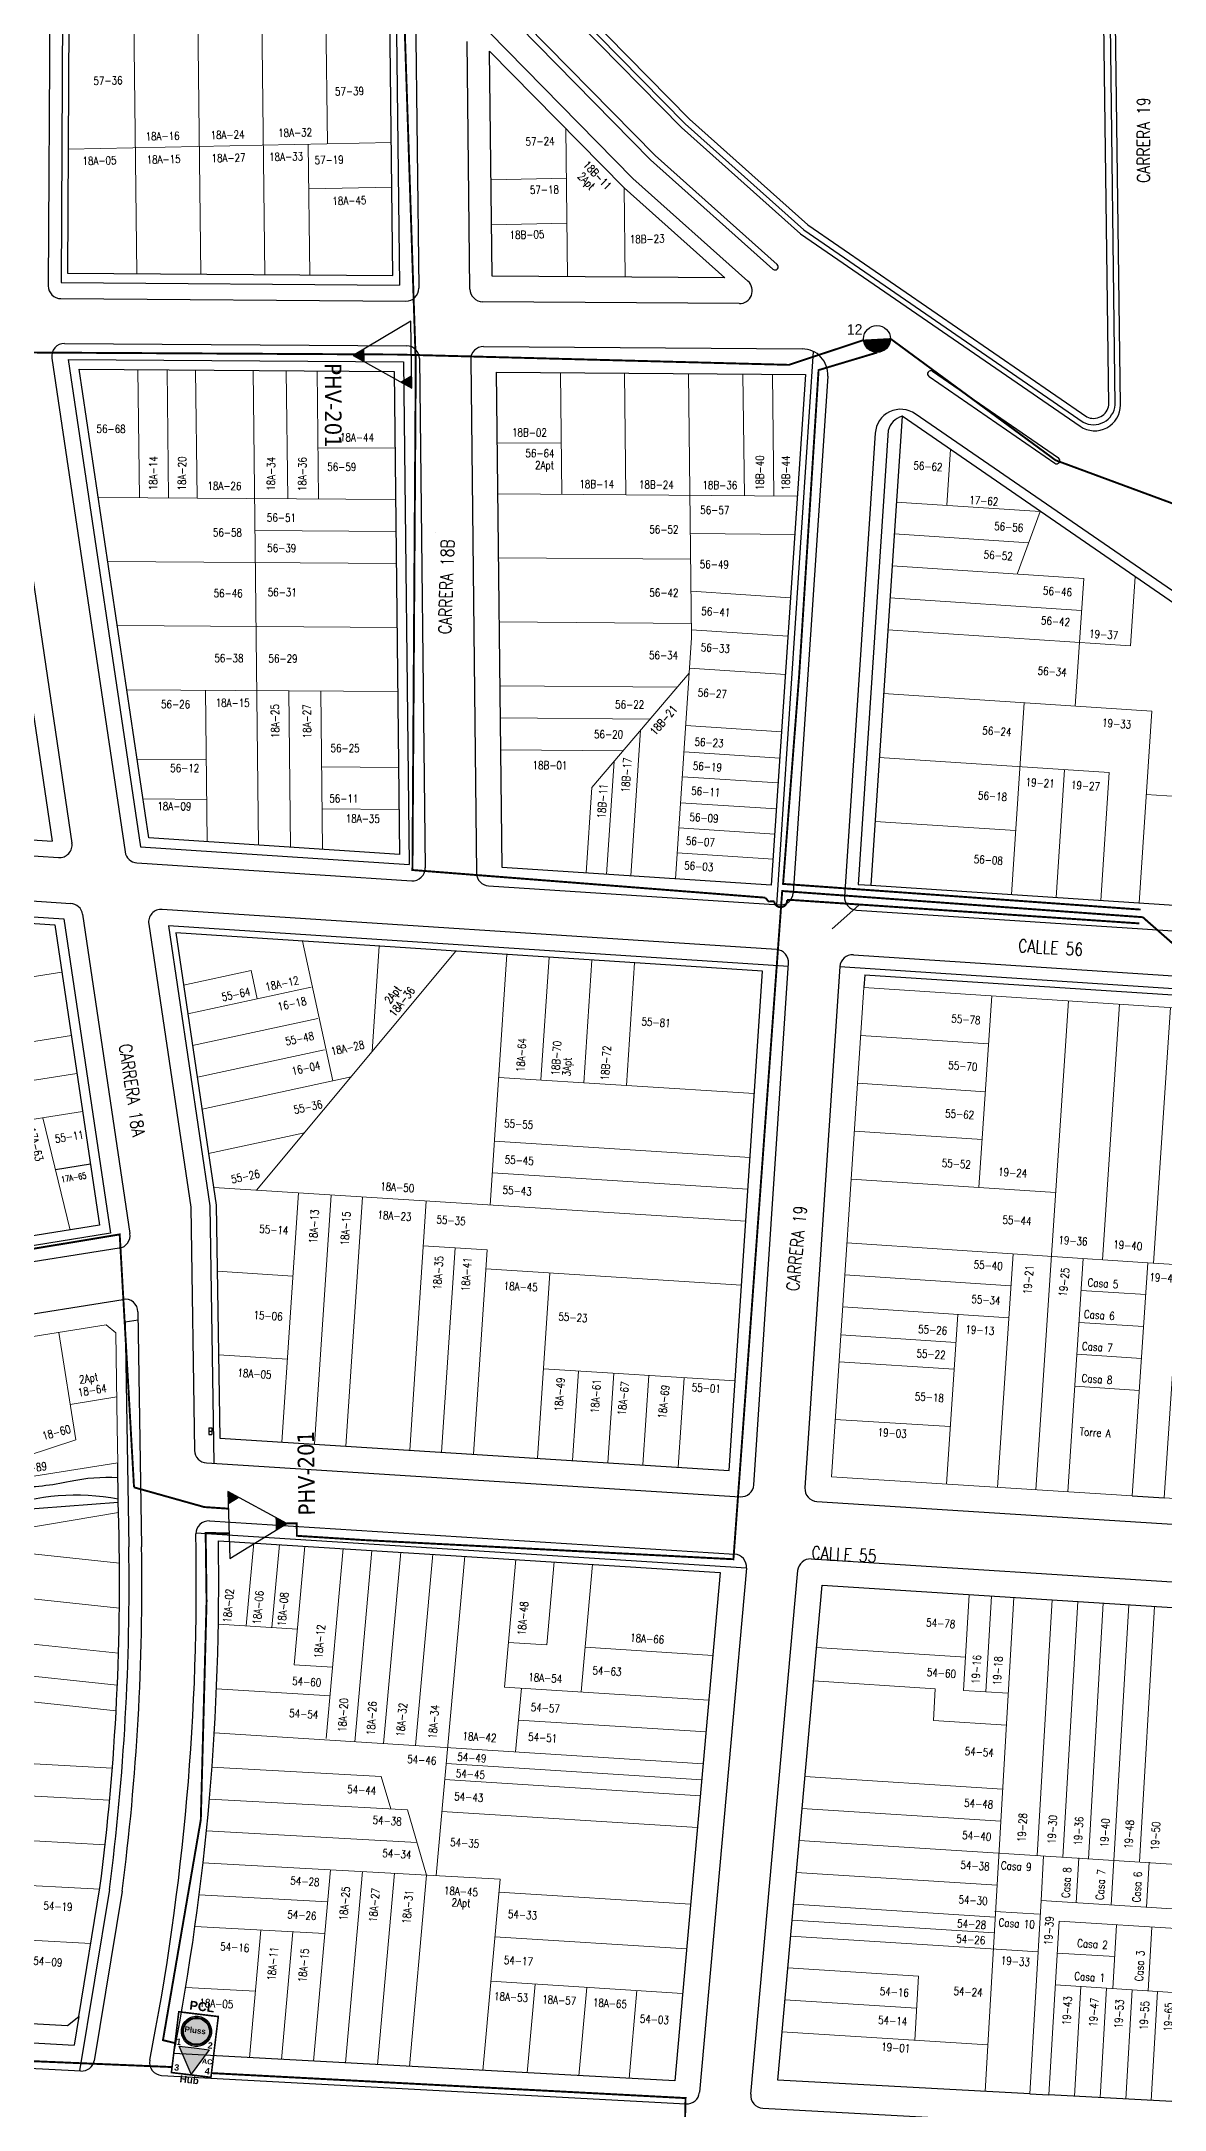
# Model space of a CAD drawing. Header units: millimetres. Extents: x 1022434 to 1024646, y 1272610 to 1274311.
# Drawn here: x 1023543.1 to 1023718.5, y 1273142.1 to 1273465.2 of the extents above; entities that cross this region are included whole.
import ezdxf
from ezdxf.enums import TextEntityAlignment as Align

# ---------------------------------------------------------------- set-up
doc = ezdxf.new("R2010")
doc.units = ezdxf.units.MM
doc.header["$MEASUREMENT"] = 0
doc.linetypes.add('ACAD_ISO12W100', pattern=[21, 12, -3, 0, -3, 0, -3])
for name, color, linetype, lineweight in [('CAB_AER_500', 3, 'Continuous', 25), ('CAB_RG11', 5, 'Continuous', 30), ('NOMENCLATURA', 23, 'Continuous', 0), ('Planimetria_Varios', 251, 'Continuous', 0), ('RO_CLARO', 2, 'Continuous', 25)]:
    doc.layers.add(name, color=color, linetype=linetype, lineweight=lineweight)
for name, color, linetype in [('DISP_ACOP', 7, 'Continuous'), ('DISP_AMP_SA', 7, 'Continuous'), ('NOMEN', 251, 'Continuous'), ('PLANIMETRIA', 8, 'Continuous'), ('TEXT_AMP', 5, 'Continuous')]:
    doc.layers.add(name, color=color, linetype=linetype)
doc.layers.add('LOGO_CLARO', color=7, linetype='Continuous', true_color=0xe00000)
doc.styles.add('ARIAL', font='')
doc.styles.add('CALLE', font='simplex.shx', dxfattribs={"width": 0.8, "height": 2})
doc.styles.add('NOMEN', font='simplex.shx', dxfattribs={"width": 0.8, "height": 1.25})
doc.styles.add('style1', font='')
doc.styles.add('TAHOMA', font='tahoma.ttf')
doc.styles.get('ARIAL').set_extended_font_data('Arial', bold=True)
doc.styles.get('style1').set_extended_font_data('Arial Rounded MT Bold')

# ---------------------------------------------------------------- blocks, each defined once
blk = doc.blocks.new('CAJA')
for p, q in [((-0.24, 0.25), (-0.24, -0.25)), ((-0.24, 0.25), (0.26, 0.25)), ((0.26, 0.25), (0.26, -0.25)), ((-0.24, -0.25), (0.26, -0.25))]:
    blk.add_line(p, q)
blk = doc.blocks.new('RO_CLARO')
at = {"layer": 'LOGO_CLARO'}
h = blk.add_hatch(color=5, dxfattribs=at)
edge = h.paths.add_edge_path()
edge.add_arc((3.11, 6.86), 2.04, 0, 360)
at = {"layer": 'RO_CLARO'}
h = blk.add_hatch(color=2, dxfattribs=at)
edge = h.paths.add_edge_path()
edge.add_ellipse((3.11, 6.86), major_axis=(-1.67, 1.67), ratio=1, start_angle=0, end_angle=360)
edge = h.paths.add_edge_path(flags=16)
edge.add_ellipse((3.11, 6.86), major_axis=(-1.52, 1.52), ratio=1, start_angle=0, end_angle=360)
blk.add_hatch(color=253, dxfattribs=at).paths.add_polyline_path([(3.08, 4.24), (0.73, 4.24), (3.11, 0.12), (5.43, 4.24)])
at = {"layer": 'LOGO_CLARO', "color": 5}
for major_axis in [(-1.52, 1.52), (-1.44, 1.44)]:
    blk.add_ellipse((3.11, 6.86), major_axis=major_axis, ratio=1, start_param=-0.783211, end_param=5.499974, dxfattribs=at)
at = {"layer": 'RO_CLARO', "color": 12, "true_color": 0xe00000}
for p, q in [((3.11, 0.12), (0.73, 4.24)), ((0.73, 4.24), (3.08, 4.24)), ((3.08, 4.24), (5.43, 4.24)), ((5.43, 4.24), (3.11, 0.12))]:
    blk.add_line(p, q, dxfattribs=at)
at = {"layer": 'RO_CLARO', "color": 2, "const_width": 0.25}
blk.add_lwpolyline([(6.22, 0), (6.22, 9.56), (0, 9.56), (0, 0)], close=True, dxfattribs=at)
at = {"layer": 'RO_CLARO', "color": 2, "const_width": 0.05}
blk.add_lwpolyline([(5.43, 4.24), (0.73, 4.24), (3.11, 0.12), (5.43, 4.24)], dxfattribs=at)
at = {"layer": 'RO_CLARO', "color": 5}
blk.add_circle((3.11, 6.86), 2.15, dxfattribs=at)
blk.add_ellipse((3.11, 6.86), major_axis=(-1.67, 1.67), ratio=1, start_param=-0.783211, end_param=5.499974, dxfattribs=at)
at = {"char_height": 1, "width": 0.8851, "attachment_point": 2, "style": 'style1'}
for s, insert in [('1', (0.56, 5.41)), ('2', (5.5, 5.43)), ('3', (0.73, 1.39)), ('4', (5.54, 1.39))]:
    blk.add_mtext(s, dxfattribs=dict(at, insert=insert))
at = {"layer": 'LOGO_CLARO', "color": 2, "linetype": 'ACAD_ISO12W100', "style": 'ARIAL'}
blk.add_text('Pluss', height=0.899, rotation=0.1661, dxfattribs=at).set_placement((1.22, 6.54))
at = {"layer": 'RO_CLARO', "color": 2, "style": 'ARIAL'}
blk.add_attdef('NODO', (0.46, 10.11), '', height=1.4, dxfattribs=at)
at = {"layer": 'RO_CLARO', "color": 12, "style": 'style1'}
for p in [(0.88, 1.98), (5.34, 1.98)]:
    blk.add_attdef('AC', text='', height=0.8, dxfattribs=at).set_placement(p, align=Align.CENTER)
at = {"layer": 'RO_CLARO', "color": 12, "style": 'ARIAL'}
blk.add_attdef('HUB', text='', height=1.1, rotation=0.1253, dxfattribs=at).set_placement((3.12, -1.33), align=Align.CENTER)
blk = doc.blocks.new('acoplador')
at = {"color": 0, "const_width": 2.1}
blk.add_lwpolyline([(0, -1.05, 1), (0, 1.05, 1)], format="xyb", dxfattribs=at)
at = {"color": 0}
blk.add_circle((0, 0), 2.1, dxfattribs=at)
blk.add_attdef('DC-VAL', (2.69, 0.46), '', height=1.64, dxfattribs=at)
blk = doc.blocks.new('Amp_MB')
at = {"color": 0}
blk.add_lwpolyline([(-0.01, 5.25), (-0.01, -5.25), (9.08, 0)], close=True, dxfattribs=at)
for points in [[(-0.01, 5.25), (-0.01, 3.2), (1.77, 4.22)], [(7.31, 1.03), (7.31, -1.03), (9.08, 0)]]:
    blk.add_solid(points, dxfattribs=at)
for tag, p in [('DISP_INT', (2.63, 6.91)), ('MODULO', (2.63, 5.5)), ('CONTROL', (2.61, 4.18))]:
    blk.add_attdef(tag, p, '', height=1, dxfattribs=at)

msp = doc.modelspace()

# ---------------------------------------------------------------- linework, layer by layer
at = {"layer": 'CAB_AER_500', "const_width": 0.3}
for points in [[(1023656.17, 1273331.41), (1023601.05, 1273335.73), (1023601.57, 1273414.9), (1023599.7, 1273471.43), (1023588.61, 1273498.05), (1023561.86, 1273521.85), (1023547.64, 1273558.44), (1023547.58, 1273680.73), (1023809.52, 1273680.59)], [(1023659.85, 1273414.64), (1023598.78, 1273416.25), (1023546.42, 1273416.54), (1023492.54, 1273416.85)], [(1023659.85, 1273414.64), (1023671.62, 1273418.54)], [(1023673.63, 1273416.56), (1023664.49, 1273413.82), (1023661.45, 1273366.05)], [(1023763.83, 1273387.59), (1023734.99, 1273387.37), (1023701.51, 1273399.74), (1023675.63, 1273418.79)], [(1023661.45, 1273366.05), (1023658.94, 1273333.56), (1023714.78, 1273329.55)], [(1023593.72, 1273231.05), (1023651.19, 1273228.07), (1023658.81, 1273332.45), (1023715.13, 1273328.36), (1023727.38, 1273317.6), (1023741.12, 1273326.32), (1023773.98, 1273323.91)], [(1023660.64, 1273331.03), (1023714.59, 1273327.39)], [(1023557.56, 1273239.3), (1023555.32, 1273278.81), (1023483.57, 1273266.88), (1023469.12, 1273265.16)], [(1023557.56, 1273239.3), (1023568.53, 1273236.22), (1023572.41, 1273235.96)], [(1023568.89, 1273221.51), (1023568.75, 1273232.17), (1023572.46, 1273232.12)], [(1023593.72, 1273231.05), (1023582.99, 1273231.73), (1023582.98, 1273233.69), (1023581.42, 1273233.66)], [(1023563.9, 1273152.5), (1023562.08, 1273152.95), (1023567.99, 1273187.37), (1023568.89, 1273221.51)], [(1023519.08, 1273150.62), (1023563.41, 1273148.75)], [(1023569.61, 1273147.8), (1023643.71, 1273143.9), (1023643.39, 1273129.69), (1023637.51, 1273018.51), (1023650.02, 1273019.04), (1023756.63, 1273024.13), (1023779.18, 1273014.17), (1023834.59, 1273016.74)]]:
    msp.add_lwpolyline(points, dxfattribs=at)
msp.add_lwpolyline([(1023656.17, 1273331.41), (1023656.68, 1273330.81), (1023657.56, 1273330.84, 1.011452), (1023659.56, 1273331.03), (1023660.64, 1273331.03)], format="xyb", dxfattribs=at)
at = {"layer": 'CAB_RG11'}
for points in [[(1023604.72, 1273388.43), (1023604.72, 1273388.43)], [(1023666.59, 1273326.55), (1023670.8, 1273330.24)]]:
    msp.add_lwpolyline(points, dxfattribs=at)
at = {"layer": 'PLANIMETRIA', "linetype": 'Continuous'}
for p, q in [((1023710.83, 1273408.38), (1023708.91, 1273558.54)), ((1023711.63, 1273408.39), (1023709.71, 1273559.17)), ((1023709.83, 1273408.37), (1023707.92, 1273558.12)), ((1023615.39, 1273471.31), (1023638.94, 1273447.36)), ((1023544.4, 1273470.81), (1023544.16, 1273426.99)), ((1023546.39, 1273469.8), (1023546.17, 1273427.48)), ((1023598.52, 1273470.9), (1023599.02, 1273427.1)), ((1023601.53, 1273469.93), (1023602.03, 1273426.61)), ((1023614.68, 1273470.61), (1023638.25, 1273446.64)), ((1023610.03, 1273426.48), (1023609.59, 1273465.17)), ((1023613.01, 1273466.6), (1023635.49, 1273443.74)), ((1023613.51, 1273428.49), (1023613.11, 1273463.65)), ((1023638.25, 1273446.64), (1023657.35, 1273429.59)), ((1023638.94, 1273447.36), (1023658.02, 1273430.33)), ((1023635.49, 1273443.74), (1023653.46, 1273427.7)), ((1023546.17, 1273427.48), (1023599.02, 1273427.1)), ((1023649.87, 1273428.23), (1023613.51, 1273428.49)), ((1023546.15, 1273424.98), (1023600.01, 1273424.59)), ((1023652.11, 1273424.21), (1023612.01, 1273424.5)), ((1023546.71, 1273417.98), (1023600.17, 1273417.59)), ((1023612.17, 1273417.5), (1023661.95, 1273417.14)), ((1023663.67, 1273416.74), (1023657.91, 1273330.3)), ((1023533.54, 1273416.07), (1023544.79, 1273340.23)), ((1023536.53, 1273416.36), (1023547.86, 1273339.95)), ((1023544.71, 1273415.68), (1023556.16, 1273338.56)), ((1023547.27, 1273415.47), (1023599.66, 1273415.09)), ((1023547.27, 1273415.47), (1023558.57, 1273339.33)), ((1023599.66, 1273415.09), (1023600.55, 1273336.57)), ((1023602.15, 1273415.61), (1023603.06, 1273336.06)), ((1023610.15, 1273415.48), (1023611.07, 1273335.23)), ((1023682.3, 1273413.63), (1023701.96, 1273400.1)), ((1023665.92, 1273412.87), (1023660.54, 1273332.13)), ((1023681.74, 1273412.8), (1023701.39, 1273399.28)), ((1023762.91, 1273349.65), (1023679.6, 1273406.99)), ((1023673.34, 1273403.96), (1023668.52, 1273331.61)), ((1023675.38, 1273404.41), (1023670.65, 1273333.48)), ((1023464.74, 1273345.48), (1023544.79, 1273340.23)), ((1023464.73, 1273342.98), (1023545.75, 1273337.66)), ((1023558.57, 1273339.33), (1023600.55, 1273336.57)), ((1023467.74, 1273335.77), (1023547.67, 1273330.52)), ((1023558, 1273336.86), (1023600.93, 1273334.04)), ((1023468.26, 1273333.23), (1023546.59, 1273328.09)), ((1023612.94, 1273333.25), (1023658.41, 1273330.27)), ((1023670.65, 1273333.48), (1023672.65, 1273333.34)), ((1023657.94, 1273323.29), (1023561.96, 1273329.58)), ((1023670.39, 1273329.48), (1023762.05, 1273323.47)), ((1023546.59, 1273328.09), (1023553.88, 1273278.98)), ((1023549.51, 1273328.82), (1023556.92, 1273278.93)), ((1023559.85, 1273327.29), (1023566.42, 1273283.04)), ((1023659.77, 1273320.66), (1023562.92, 1273327.02)), ((1023562.92, 1273327.02), (1023569.41, 1273283.29)), ((1023654.38, 1273239.69), (1023659.81, 1273321.16)), ((1023667.79, 1273320.64), (1023662.36, 1273239.2)), ((1023667.79, 1273320.64), (1023762.41, 1273314.43)), ((1023669.92, 1273322.5), (1023760.54, 1273316.55)), ((1023671.71, 1273319.38), (1023671.58, 1273317.38)), ((1023671.71, 1273319.38), (1023758.35, 1273313.69)), ((1023550.76, 1273289.79), (1023545.28, 1273288.92)), ((1023566.42, 1273283.04), (1023567.01, 1273245.07)), ((1023569.41, 1273283.29), (1023570.04, 1273243.03)), ((1023553.88, 1273278.98), (1023484.31, 1273267.88)), ((1023555.25, 1273276.67), (1023484.24, 1273265.34)), ((1023484.51, 1273257.28), (1023555.85, 1273268.66)), ((1023556.19, 1273265.17), (1023558.19, 1273265.49)), ((1023556.19, 1273265.17), (1023556.74, 1273229.99)), ((1023558.17, 1273266.72), (1023558.74, 1273230.02)), ((1023555.1, 1273236.95), (1023555.02, 1273243.15)), ((1023568.88, 1273243.11), (1023652.26, 1273237.83)), ((1023664.23, 1273237.07), (1023754.58, 1273231.36)), ((1023713.49, 1273237.96), (1023718.48, 1273237.65)), ((1023569.33, 1273234.06), (1023651.36, 1273228.87)), ((1023567.21, 1273232.19), (1023653.23, 1273226.75)), ((1023653.22, 1273226.7), (1023645.88, 1273144.8)), ((1023661.22, 1273226.29), (1023653.88, 1273144.5)), ((1023663.34, 1273228.11), (1023754.56, 1273222.34)), ((1023658.1, 1273146.71), (1023665.03, 1273224)), ((1023665.03, 1273224), (1023752.38, 1273218.47)), ((1023553.73, 1273176.5), (1023549.04, 1273148.14)), ((1023555.71, 1273176.21), (1023551.33, 1273149.73)), ((1023548.92, 1273156.65), (1023548.19, 1273152.19)), ((1023521.11, 1273153.67), (1023548.19, 1273152.19)), ((1023520.89, 1273149.67), (1023549.26, 1273148.13)), ((1023561.87, 1273147.44), (1023643.78, 1273142.98)), ((1023697.48, 1273144.56), (1023658.1, 1273146.71)), ((1023655.77, 1273142.33), (1023752.24, 1273137.08)), ((1023697.48, 1273144.56), (1023700.48, 1273144.4)), ((1023750.41, 1273141.68), (1023700.48, 1273144.4))]:
    msp.add_line(p, q, dxfattribs=at)
for points in [[(1023578.72, 1273517.15), (1023643.09, 1273451.71), (1023661.69, 1273435.1), (1023705.36, 1273405.04)], [(1023579.29, 1273517.71), (1023643.64, 1273452.29), (1023662.18, 1273435.73), (1023705.81, 1273405.7)], [(1023580, 1273518.41), (1023644.33, 1273453.01), (1023662.8, 1273436.52), (1023706.38, 1273406.53)], [(1023613.11, 1273463.65), (1023634.11, 1273442.29), (1023649.87, 1273428.23)]]:
    msp.add_lwpolyline(points, dxfattribs=at)
for points in [[(1023598, 1273428.6), (1023597.54, 1273469.38), (1023547.38, 1273468.32), (1023547.17, 1273428.97)], [(1023559.88, 1273340.74), (1023549.01, 1273413.96), (1023598.18, 1273413.6), (1023599.03, 1273338.17)], [(1023615.06, 1273336.12), (1023614.18, 1273413.49), (1023662.43, 1273413.14), (1023657.11, 1273333.36)], [(1023672.65, 1273333.34), (1023760.33, 1273327.59), (1023761.8, 1273348.59), (1023677.53, 1273406.6)], [(1023484.94, 1273269.5), (1023469.56, 1273332.14), (1023545.21, 1273327.18), (1023552.18, 1273280.23)], [(1023570.98, 1273246.98), (1023650.52, 1273241.95), (1023655.72, 1273319.92), (1023564.1, 1273325.94), (1023570.41, 1273283.37)]]:
    msp.add_lwpolyline(points, close=True, dxfattribs=at)
for points in [[(1023420.19, 1273173.79, -0.003888), (1023443.97, 1273179.82, 0.096912), (1023467.54, 1273188.81, -0.068101), (1023491.74, 1273199.66, 0.227254), (1023507.25, 1273213.6, -0.15654), (1023525.86, 1273235.61, -0.140985), (1023538.88, 1273239.33, 0.054399), (1023547.57, 1273240.26, -0.068465), (1023555.05, 1273240.84, -2.750934)], [(1023555.09, 1273237.47, 0.263362), (1023521.38, 1273225.79, 0.119371), (1023509.86, 1273207.47, -0.280518), (1023492.05, 1273192.53, 0.077251), (1023470.34, 1273184.78, -0.058435), (1023454.83, 1273178.58, 0.046723), (1023434.05, 1273170.83, -0.173523), (1023421.1, 1273168)]]:
    msp.add_lwpolyline(points, format="xyb", dxfattribs=at)
for points in [[(1023555.1, 1273236.95), (1023538.64, 1273235.69), (1023520.27, 1273221.07), (1023511.43, 1273208.34), (1023516.36, 1273204.92), (1023519.74, 1273197.64), (1023504.59, 1273191.8), (1023497.92, 1273190.03), (1023498.23, 1273189.35), (1023490.75, 1273186.47), (1023490.32, 1273187.39), (1023480.5, 1273183.6), (1023480.93, 1273182.69), (1023445.86, 1273169.17), (1023444.8, 1273171.45), (1023426.72, 1273164.49), (1023433.76, 1273119.72), (1023435.35, 1273118.87), (1023517.02, 1273156.89), (1023547.18, 1273155.25), (1023548.92, 1273156.65), (1023552.24, 1273176.72, 0.039595), (1023555.12, 1273235.44)], [(1023570.73, 1273230.97), (1023649.14, 1273226), (1023642.02, 1273146.58), (1023563.78, 1273150.84, 0.052058), (1023570.73, 1273230.97)]]:
    msp.add_lwpolyline(points, format="xyb", close=True, dxfattribs=at)
for centre, radius, start, end in [((1023657.69, 1273429.96), 0.5, 228.2404, 48.2404), ((1023546.16, 1273426.98), 2, 179.6958, 269.5846), ((1023600.03, 1273426.59), 2, 269.5846, 0.6522), ((1023612.03, 1273426.5), 2, 180.6522, 269.5846), ((1023652.13, 1273426.21), 2, 269.5846, 48.2404), ((1023546.69, 1273415.98), 2, 89.5846, 188.4394), ((1023600.15, 1273415.59), 2, 0.6522, 89.5846), ((1023612.15, 1273415.5), 2, 89.5846, 180.6522), ((1023661.93, 1273413.14), 4, 356.1886, 89.5846), ((1023682.02, 1273413.22), 0.5, 55.4591, 235.4591), ((1023677.33, 1273403.7), 4, 55.4591, 176.1886), ((1023707.63, 1273408.34), 4, 235.4591, 0.7297), ((1023707.44, 1273408.69), 3.4, 241.46, 354.729), ((1023707.43, 1273408.7), 2.42, 244.2558, 351.9332), ((1023678.42, 1273403.57), 3.16, 106.4355, 164.5779), ((1023701.67, 1273399.69), 0.5, 235.4591, 55.4591), ((1023545.88, 1273339.66), 2, 266.2459, 8.4394), ((1023558.14, 1273338.85), 2, 188.4394, 266.2459), ((1023601.06, 1273336.04), 2, 266.2459, 0.6522), ((1023613.07, 1273335.25), 2, 180.6522, 266.2459), ((1023547.54, 1273328.53), 2, 8.4394, 86.2459), ((1023561.83, 1273327.59), 2, 86.2459, 188.4394), ((1023658.54, 1273332.27), 2, 266.2459, 356.1886), ((1023670.52, 1273331.48), 2, 176.1886, 266.2459), ((1023657.81, 1273321.29), 2, 356.1886, 86.2459), ((1023669.79, 1273320.5), 2, 86.2459, 176.1886), ((1023554.94, 1273278.64), 2, 279.0623, 8.4394), ((1023556.17, 1273266.69), 2, 0.8915, 99.0623), ((1023569.01, 1273245.1), 2, 180.8915, 266.3792), ((1023652.38, 1273239.83), 2, 266.3792, 356.1886), ((1023664.36, 1273239.07), 2, 176.1886, 266.3792), ((1023569.21, 1273232.06), 2, 86.3792, 181.1709), ((1023183.51, 1273224.18), 373.28, 352.6616, 0.8915), ((1023183.51, 1273224.18), 375.28, 352.6562, 0.8915), ((1023183.51, 1273224.18), 383.78, 348.8285, 1.1709), ((1023651.23, 1273226.87), 2, 354.8764, 86.3792), ((1023663.21, 1273226.12), 2, 86.3792, 174.8764), ((1023549.37, 1273150.12), 2, 266.8839, 348.5568), ((1023561.98, 1273149.44), 2, 168.8285, 266.8839), ((1023643.89, 1273144.98), 2, 266.8839, 354.8764), ((1023655.88, 1273144.33), 2, 174.8764, 266.8839)]:
    msp.add_arc(centre, radius, start, end, dxfattribs=at)
at = {"layer": 'Planimetria_Varios', "linetype": 'Continuous'}
for p, q in [((1023557.55, 1273468.54), (1023558, 1273428.89)), ((1023567.55, 1273468.75), (1023568, 1273428.82)), ((1023577.54, 1273468.96), (1023578, 1273428.75)), ((1023587.54, 1273469.17), (1023587.77, 1273449.17)), ((1023597.77, 1273449.38), (1023547.28, 1273448.32)), ((1023584.77, 1273449.11), (1023585, 1273428.7)), ((1023625.27, 1273428.41), (1023625, 1273451.55)), ((1023597.85, 1273442.38), (1023584.85, 1273442.11)), ((1023625.09, 1273443.81), (1023613.34, 1273443.56)), ((1023634.27, 1273428.34), (1023634.11, 1273442.29)), ((1023625.17, 1273436.78), (1023613.42, 1273436.53)), ((1023558.17, 1273413.89), (1023558.4, 1273393.89)), ((1023562.75, 1273413.86), (1023562.97, 1273393.86)), ((1023567.17, 1273413.83), (1023567.4, 1273393.82)), ((1023576.17, 1273413.76), (1023577.02, 1273339.62)), ((1023581.35, 1273413.72), (1023581.58, 1273393.72)), ((1023586.17, 1273413.69), (1023586.4, 1273393.69)), ((1023624.18, 1273413.41), (1023624.4, 1273394.41)), ((1023634.18, 1273413.34), (1023634.4, 1273394.34)), ((1023644.18, 1273413.27), (1023644.65, 1273371.98)), ((1023652.68, 1273413.21), (1023652.9, 1273394.2)), ((1023657.3, 1273413.17), (1023657.51, 1273394.17)), ((1023586.31, 1273401.69), (1023598.31, 1273401.6)), ((1023614.3, 1273402.48), (1023624.3, 1273402.41)), ((1023685.08, 1273401.4), (1023684.5, 1273392.7)), ((1023551.98, 1273393.94), (1023598.4, 1273393.6)), ((1023614.39, 1273394.48), (1023661.16, 1273394.14)), ((1023676.63, 1273393.21), (1023699.11, 1273391.74)), ((1023699.11, 1273391.74), (1023695.5, 1273381.95)), ((1023576.46, 1273388.76), (1023598.46, 1273388.6)), ((1023644.47, 1273388.27), (1023660.76, 1273388.15)), ((1023676.3, 1273388.22), (1023697.31, 1273386.84)), ((1023614.51, 1273384.48), (1023644.51, 1273384.27)), ((1023553.47, 1273383.93), (1023598.52, 1273383.6)), ((1023675.97, 1273383.23), (1023705.9, 1273381.27)), ((1023705.9, 1273381.27), (1023704.58, 1273361.31)), ((1023713.92, 1273381.54), (1023713.21, 1273370.77)), ((1023644.57, 1273379.28), (1023660.1, 1273378.26)), ((1023675.64, 1273378.25), (1023705.57, 1273376.28)), ((1023614.62, 1273374.48), (1023644.63, 1273374.26)), ((1023554.96, 1273373.91), (1023598.63, 1273373.6)), ((1023644.65, 1273371.98), (1023642.15, 1273334.36)), ((1023644.64, 1273373.26), (1023659.7, 1273372.28)), ((1023675.3, 1273373.26), (1023713.21, 1273370.77)), ((1023644.28, 1273366.47), (1023629.07, 1273348.63)), ((1023644.34, 1273367.27), (1023659.31, 1273366.29)), ((1023556.44, 1273363.9), (1023598.74, 1273363.6)), ((1023568.74, 1273363.81), (1023569.01, 1273340.14)), ((1023581.74, 1273363.72), (1023582.02, 1273339.29)), ((1023586.74, 1273363.68), (1023587.02, 1273338.96)), ((1023614.74, 1273364.48), (1023642.41, 1273364.28)), ((1023674.64, 1273363.28), (1023716.55, 1273360.53)), ((1023696.59, 1273361.84), (1023694.6, 1273331.9)), ((1023614.7, 1273359.48), (1023638.18, 1273359.31)), ((1023643.74, 1273358.29), (1023658.71, 1273357.31)), ((1023716.55, 1273360.53), (1023714.56, 1273330.59)), ((1023636.67, 1273357.55), (1023635.16, 1273334.82)), ((1023558.05, 1273353.06), (1023568.88, 1273352.98)), ((1023586.88, 1273351.85), (1023598.88, 1273351.76)), ((1023614.85, 1273354.48), (1023633.94, 1273354.34)), ((1023632.55, 1273352.71), (1023631.37, 1273335.05)), ((1023643.47, 1273354.18), (1023658.43, 1273353.2)), ((1023673.97, 1273353.3), (1023709.9, 1273350.94)), ((1023629.07, 1273348.63), (1023628.18, 1273335.29)), ((1023643.21, 1273350.31), (1023658.18, 1273349.33)), ((1023702.91, 1273351.4), (1023701.58, 1273331.45)), ((1023709.9, 1273350.94), (1023708.57, 1273330.99)), ((1023558.97, 1273346.84), (1023568.93, 1273346.77)), ((1023642.94, 1273346.25), (1023657.91, 1273345.27)), ((1023715.68, 1273347.54), (1023749.02, 1273345.35)), ((1023586.95, 1273345.29), (1023598.95, 1273345.2)), ((1023642.68, 1273342.33), (1023657.64, 1273341.34)), ((1023673.31, 1273343.32), (1023695.26, 1273341.88)), ((1023642.42, 1273338.41), (1023657.38, 1273337.43)), ((1023576.7, 1273285.7), (1023607.82, 1273323.07)), ((1023583.87, 1273324.64), (1023588.6, 1273302.81)), ((1023594.75, 1273307.37), (1023595.84, 1273323.85)), ((1023546.3, 1273319.79), (1023526.89, 1273316.7)), ((1023565.31, 1273317.73), (1023575.86, 1273320.01)), ((1023575.86, 1273320.01), (1023576.81, 1273315.61)), ((1023613.19, 1273283.39), (1023615.8, 1273322.54)), ((1023621.11, 1273302.93), (1023622.39, 1273322.11)), ((1023627.8, 1273302.5), (1023629.07, 1273321.67)), ((1023634.48, 1273302.08), (1023635.76, 1273321.23)), ((1023565.98, 1273313.26), (1023585.21, 1273317.42)), ((1023691.54, 1273316.07), (1023689.54, 1273286.14)), ((1023703.51, 1273315.28), (1023698.43, 1273238.91)), ((1023711.5, 1273314.76), (1023708.84, 1273274.85)), ((1023719.48, 1273314.24), (1023716.82, 1273274.33)), ((1023547.77, 1273309.9), (1023499.56, 1273302.21)), ((1023566.71, 1273308.3), (1023586.26, 1273312.54)), ((1023671.08, 1273309.9), (1023691.04, 1273308.59)), ((1023567.45, 1273303.35), (1023587.32, 1273307.65)), ((1023548.65, 1273303.97), (1023531.71, 1273301.26)), ((1023568.18, 1273298.39), (1023591.47, 1273303.43)), ((1023614.52, 1273303.34), (1023654.44, 1273300.82)), ((1023670.58, 1273302.41), (1023690.54, 1273301.1)), ((1023549.53, 1273298.03), (1023533.15, 1273295.42)), ((1023547.59, 1273279.49), (1023543.29, 1273297.04)), ((1023569.21, 1273291.45), (1023584.19, 1273294.7)), ((1023670.09, 1273294.93), (1023690.04, 1273293.62)), ((1023613.86, 1273293.37), (1023653.78, 1273290.84)), ((1023613.53, 1273288.42), (1023653.45, 1273285.9)), ((1023669.59, 1273287.45), (1023701.52, 1273285.35)), ((1023570, 1273286.12), (1023653.11, 1273280.86)), ((1023580.66, 1273246.37), (1023583.25, 1273285.28)), ((1023585.74, 1273246.05), (1023588.33, 1273284.96)), ((1023590.64, 1273245.74), (1023593.23, 1273284.65)), ((1023600.62, 1273245.11), (1023603.21, 1273284.02)), ((1023668.92, 1273277.47), (1023715.92, 1273274.38)), ((1023602.75, 1273277.04), (1023612.73, 1273276.4)), ((1023605.61, 1273244.79), (1023607.74, 1273276.72)), ((1023610.6, 1273244.47), (1023612.73, 1273276.4)), ((1023694.87, 1273275.77), (1023692.44, 1273239.28)), ((1023705.84, 1273275.05), (1023703.42, 1273238.6)), ((1023570.57, 1273273.06), (1023582.39, 1273272.31)), ((1023612.53, 1273273.41), (1023652.45, 1273270.88)), ((1023620.58, 1273243.84), (1023622.51, 1273272.78)), ((1023668.59, 1273272.48), (1023694.53, 1273270.78)), ((1023705.51, 1273270.06), (1023715.59, 1273269.4)), ((1023668.26, 1273267.49), (1023694.2, 1273265.79)), ((1023686.22, 1273266.31), (1023684.45, 1273239.81)), ((1023705.18, 1273265.07), (1023715.27, 1273264.41)), ((1023548.47, 1273246.72), (1023545.79, 1273263.51)), ((1023667.97, 1273263.13), (1023685.93, 1273261.95)), ((1023570.77, 1273260.02), (1023581.52, 1273259.34)), ((1023667.69, 1273258.9), (1023685.65, 1273257.76)), ((1023704.85, 1273260.08), (1023714.94, 1273259.42)), ((1023621.51, 1273257.81), (1023651.45, 1273255.92)), ((1023626.07, 1273243.5), (1023627, 1273257.47)), ((1023631.56, 1273243.11), (1023632.49, 1273257.12)), ((1023637.05, 1273242.8), (1023637.98, 1273256.77)), ((1023642.54, 1273242.45), (1023643.47, 1273256.42)), ((1023704.51, 1273255.09), (1023714.61, 1273254.43)), ((1023547.59, 1273252.25), (1023554.88, 1273253.42)), ((1023667.09, 1273249.92), (1023685.05, 1273248.78)), ((1023548.47, 1273246.72), (1023536.93, 1273242.91)), ((1023555.12, 1273235.35), (1023535.18, 1273232)), ((1023533.62, 1273229.76), (1023555.27, 1273227.48)), ((1023576.26, 1273230.62), (1023575.1, 1273217.66)), ((1023580.26, 1273230.36), (1023579.1, 1273217.41)), ((1023584.25, 1273230.11), (1023582.59, 1273211.57)), ((1023590.24, 1273229.73), (1023587.58, 1273200.08)), ((1023594.73, 1273229.45), (1023592.05, 1273199.56)), ((1023599.23, 1273229.16), (1023596.55, 1273199.27)), ((1023604.22, 1273228.85), (1023601.54, 1273198.96)), ((1023609.21, 1273228.53), (1023604.74, 1273178.66)), ((1023617.2, 1273228.03), (1023615.41, 1273208.1)), ((1023623.19, 1273227.65), (1023622.02, 1273214.69)), ((1023629.18, 1273227.27), (1023627.39, 1273207.34)), ((1023529.06, 1273223.2), (1023555.27, 1273220.45)), ((1023688, 1273222.51), (1023687.13, 1273207.57)), ((1023694.99, 1273222.1), (1023690.49, 1273144.95)), ((1023691.49, 1273222.32), (1023690.62, 1273207.35)), ((1023700.98, 1273221.72), (1023698.65, 1273181.79)), ((1023704.97, 1273221.47), (1023702.64, 1273181.54)), ((1023708.96, 1273221.22), (1023706.63, 1273181.28)), ((1023712.95, 1273220.96), (1023710.62, 1273181.03)), ((1023716.94, 1273220.71), (1023714.62, 1273180.78)), ((1023524.5, 1273216.64), (1023555.13, 1273213.42)), ((1023570.74, 1273217.94), (1023583.09, 1273217.16)), ((1023616.03, 1273215.07), (1023622.02, 1273214.69)), ((1023628.01, 1273214.31), (1023647.98, 1273213.05)), ((1023664.15, 1273214.26), (1023687.43, 1273212.79)), ((1023521.24, 1273211.95), (1023554.95, 1273208.41)), ((1023582.59, 1273211.57), (1023588.58, 1273211.2)), ((1023518.64, 1273208.2), (1023554.76, 1273204.41)), ((1023570.44, 1273207.84), (1023588.18, 1273206.72)), ((1023615.41, 1273208.1), (1023647.36, 1273206.08)), ((1023618.06, 1273207.93), (1023617.17, 1273197.97)), ((1023663.69, 1273209.05), (1023682.71, 1273207.85)), ((1023682.71, 1273207.85), (1023682.42, 1273202.86)), ((1023687.13, 1273207.57), (1023694.11, 1273207.13)), ((1023570.09, 1273200.95), (1023646.46, 1273196.11)), ((1023617.62, 1273202.95), (1023646.91, 1273201.1)), ((1023682.42, 1273202.86), (1023693.82, 1273202.13)), ((1023519.91, 1273197.3), (1023554.17, 1273195.43)), ((1023569.73, 1273195.58), (1023596.17, 1273194.15)), ((1023597.66, 1273189.06), (1023596.17, 1273194.15)), ((1023606.08, 1273193.66), (1023646.02, 1273191.13)), ((1023606.31, 1273196.15), (1023646.24, 1273193.62)), ((1023662.35, 1273194.11), (1023693.24, 1273192.15)), ((1023529.01, 1273191.79), (1023553.75, 1273190.45)), ((1023569.33, 1273190.6), (1023600.26, 1273188.92)), ((1023603.25, 1273178.74), (1023600.26, 1273188.92)), ((1023605.64, 1273188.68), (1023645.57, 1273186.15)), ((1023661.9, 1273189.12), (1023692.95, 1273187.16)), ((1023525.65, 1273184.96), (1023553.05, 1273183.47)), ((1023568.86, 1273185.62), (1023601.75, 1273183.83)), ((1023661.45, 1273184.14), (1023751.36, 1273178.45)), ((1023568.33, 1273180.64), (1023614.73, 1273178.11)), ((1023699.65, 1273181.73), (1023699.24, 1273174.74)), ((1023705.14, 1273181.41), (1023704.73, 1273174.39)), ((1023710.63, 1273181.09), (1023710.22, 1273174.04)), ((1023716.12, 1273180.77), (1023715.71, 1273173.7)), ((1023528.99, 1273177.77), (1023552.21, 1273176.51)), ((1023588.26, 1273179.55), (1023585.58, 1273149.65)), ((1023593.25, 1273179.28), (1023590.57, 1273149.38)), ((1023598.25, 1273179.01), (1023595.57, 1273149.11)), ((1023603.25, 1273178.74), (1023600.57, 1273148.84)), ((1023614.73, 1273178.11), (1023612.05, 1273148.21)), ((1023661.01, 1273179.16), (1023692.37, 1273177.18)), ((1023567.73, 1273175.66), (1023587.81, 1273174.57)), ((1023614.55, 1273176.09), (1023644.5, 1273174.19)), ((1023660.56, 1273174.18), (1023692.08, 1273172.18)), ((1023699.24, 1273174.74), (1023697.48, 1273144.56)), ((1023722.19, 1273173.29), (1023699.24, 1273174.74)), ((1023660.34, 1273171.69), (1023691.93, 1273169.69)), ((1023692.01, 1273173.07), (1023699, 1273172.63)), ((1023700.48, 1273144.4), (1023702.06, 1273171.55)), ((1023702.06, 1273171.55), (1023722.02, 1273170.29)), ((1023711.04, 1273170.93), (1023710.46, 1273161)), ((1023541.27, 1273168.59), (1023550.81, 1273168.07)), ((1023567.07, 1273170.69), (1023587.37, 1273169.59)), ((1023577.37, 1273170.13), (1023575.59, 1273150.2)), ((1023582.37, 1273169.86), (1023580.58, 1273149.93)), ((1023613.92, 1273169.11), (1023643.87, 1273167.22)), ((1023660.11, 1273169.2), (1023698.77, 1273166.75)), ((1023716.53, 1273170.61), (1023715.95, 1273160.65)), ((1023701.74, 1273166.56), (1023710.75, 1273165.99)), ((1023565.63, 1273161.18), (1023576.52, 1273160.59)), ((1023613.3, 1273162.14), (1023643.25, 1273160.24)), ((1023620.23, 1273161.7), (1023618.99, 1273147.82)), ((1023628.27, 1273161.19), (1023627.03, 1273147.4)), ((1023659.67, 1273164.22), (1023680.08, 1273162.92)), ((1023680.08, 1273162.92), (1023679.5, 1273152.94)), ((1023701.48, 1273161.57), (1023721.44, 1273160.31)), ((1023705.47, 1273161.32), (1023704.47, 1273144.18)), ((1023636.12, 1273160.7), (1023634.89, 1273146.97)), ((1023659.22, 1273159.23), (1023679.79, 1273157.93)), ((1023709.46, 1273161.07), (1023708.46, 1273143.97)), ((1023713.45, 1273160.81), (1023712.46, 1273143.75)), ((1023717.44, 1273160.56), (1023716.45, 1273143.53)), ((1023658.77, 1273154.25), (1023690.91, 1273152.22))]:
    msp.add_line(p, q, dxfattribs=at)
for points in [[(1023720.91, 1273274.06), (1023715.92, 1273274.38), (1023713.49, 1273237.96), (1023666.49, 1273240.94), (1023671.58, 1273317.38), (1023758.21, 1273311.7), (1023752.85, 1273235.47), (1023718.48, 1273237.65)], [(1023555.02, 1273243.15), (1023537.34, 1273240.33), (1023536.31, 1273246.81), (1023527.91, 1273245.47), (1023528.07, 1273244.48), (1023519.68, 1273243.14), (1023519.99, 1273241.17), (1023515.66, 1273236.44), (1023510.07, 1273233.51), (1023504.26, 1273225.5), (1023499.46, 1273220.68), (1023498.68, 1273225.62), (1023491.76, 1273224.51), (1023487.04, 1273254.14), (1023553.22, 1273264.7), (1023554.72, 1273263.43), (1023554.95, 1273248.69)]]:
    msp.add_lwpolyline(points, close=True, dxfattribs=at)

# ---------------------------------------------------------------- block references
at = {"layer": 'DISP_ACOP'}
ref = msp.add_blockref('acoplador', (1023673.61, 1273418.7), dxfattribs=dict(at, rotation=273.191140005459))
ref.add_attrib('DC-VAL', '12', (1023668.92, 1273419.33), dxfattribs={"layer": '0', "color": 0, "height": 1.639, "rotation": 0.6766})
at = {"layer": 'DISP_AMP_SA'}
ref = msp.add_blockref('Amp_MB', (1023600.87, 1273416.24), dxfattribs=dict(at, rotation=180.8225412746287))
ref.add_attrib('NOMBRE_AMP', 'PHV-201', dxfattribs={"layer": 'TEXT_AMP', "height": 2.6, "rotation": 270.0746, "style": 'TAHOMA'}).set_placement((1023588.67, 1273408.31), align=Align.MIDDLE_CENTER)
ref = msp.add_blockref('Amp_MB', (1023572.37, 1273233.41), dxfattribs=dict(at, rotation=1.597182068552037))
ref.add_attrib('NOMBRE_AMP', 'PHV-201', dxfattribs={"layer": 'TEXT_AMP', "height": 2.6, "rotation": 90.8492, "style": 'TAHOMA'}).set_placement((1023584.46, 1273241.51), align=Align.MIDDLE_CENTER)
at = {"layer": 'PLANIMETRIA', "linetype": 'Continuous'}
for p in [(1023569.46, 1273248.33), (1023569.46, 1273247.83)]:
    msp.add_blockref('CAJA', p, dxfattribs=at)
at = {"layer": 'RO_CLARO'}
ref = msp.add_blockref('RO_CLARO', (1023563.4, 1273147.89), dxfattribs=dict(at, rotation=353.0887429410393))
ref.add_attrib('NODO', 'PCL', (1023566.16, 1273157.74), dxfattribs={"color": 2, "height": 1.4, "rotation": 353.0887, "style": 'ARIAL'})
ref.add_attrib('HUB', 'Hub ', dxfattribs={"color": 5, "height": 1.1, "rotation": 353.2141, "style": 'ARIAL'}).set_placement((1023566.34, 1273146.19), align=Align.CENTER)
ref.add_attrib('AC', 'AC', dxfattribs={"color": 12, "height": 0.8, "rotation": 353.0887, "style": 'style1'}).set_placement((1023568.94, 1273149.22), align=Align.CENTER)

# ---------------------------------------------------------------- texts
at = {"layer": 'NOMEN', "linetype": 'Continuous', "style": 'NOMEN', "width": 0.8}
for s, height, rotation, p in [('57-36', 1.25, 1.2066, (1023551.24, 1273458.37)), ('57-39', 1.25, 1.2066, (1023588.96, 1273456.71)), ('18A-16', 1.25, 1.2066, (1023559.38, 1273449.69)), ('18A-24', 1.25, 1.2066, (1023569.53, 1273449.9)), ('18A-32', 1.25, 1.2066, (1023580.08, 1273450.24)), ('57-24', 1.25, 1.2066, (1023618.73, 1273448.89)), ('18A-05', 1.25, 1.2066, (1023549.52, 1273445.86)), ('18A-15', 1.25, 1.2066, (1023559.54, 1273446.07)), ('18A-27', 1.25, 1.2066, (1023569.68, 1273446.29)), ('18A-33', 1.25, 1.2066, (1023578.67, 1273446.48)), ('57-19', 1.25, 1.2066, (1023585.78, 1273445.99)), ('18B-11', 1.25, 313.8492, (1023627.6, 1273445.79)), ('57-18', 1.25, 1.2066, (1023619.41, 1273441.33)), ('2Apt', 1.25, 313.8492, (1023626.75, 1273444.01)), ('18A-45', 1.25, 1.2066, (1023588.55, 1273439.62)), ('18B-05', 1.25, 1.2066, (1023616.23, 1273434.3)), ('18B-23', 1.25, 1.2066, (1023635.01, 1273433.63)), ('56-68', 1.25, 359.5846, (1023551.7, 1273404.03)), ('18A-44', 1.25, 359.5846, (1023589.73, 1273402.7)), ('18B-02', 1.25, 359.5846, (1023616.6, 1273403.47)), ('18A-14', 1.25, 89.5846, (1023561.17, 1273395.04)), ('56-64', 1.25, 359.5846, (1023618.7, 1273400.22)), ('18B-40', 1.25, 89.5846, (1023655.91, 1273395.06)), ('18B-44', 1.25, 89.5846, (1023659.98, 1273395.03)), ('18A-20', 1.25, 89.5846, (1023565.65, 1273395.01)), ('18A-34', 1.25, 89.5846, (1023579.57, 1273394.95)), ('18A-36', 1.25, 89.5846, (1023584.45, 1273394.91)), ('56-59', 1.25, 359.5846, (1023587.74, 1273398.09)), ('2Apt', 1.25, 359.5846, (1023620.2, 1273398.37)), ('56-62', 1.25, 356.2459, (1023679.27, 1273398.32)), ('18A-26', 1.25, 359.5846, (1023569.02, 1273395.12)), ('18B-14', 1.25, 359.5846, (1023627.12, 1273395.39)), ('18B-24', 1.25, 359.5846, (1023636.43, 1273395.32)), ('18B-36', 1.25, 359.5846, (1023646.34, 1273395.25)), ('17-62', 1.25, 356.2459, (1023687.99, 1273392.93)), ('56-51', 1.25, 359.5846, (1023578.31, 1273390.16)), ('56-57', 1.25, 359.5846, (1023646, 1273391.35)), ('56-58', 1.25, 359.5846, (1023569.88, 1273387.85)), ('56-52', 1.25, 359.5846, (1023638.05, 1273388.32)), ('56-56', 1.25, 356.2459, (1023691.89, 1273388.84)), ('56-39', 1.25, 359.5846, (1023578.36, 1273385.41)), ('56-49', 1.25, 359.5846, (1023645.93, 1273382.86)), ('56-52', 1.25, 356.2459, (1023690.25, 1273384.4)), ('56-46', 1.25, 359.5846, (1023569.99, 1273378.35)), ('56-31', 1.25, 359.5846, (1023578.44, 1273378.51)), ('56-42', 1.25, 359.5846, (1023638.05, 1273378.44)), ('56-46', 1.25, 356.2459, (1023699.51, 1273378.77)), ('56-41', 1.25, 356.2459, (1023646.14, 1273375.58)), ('56-42', 1.25, 356.2459, (1023699.2, 1273374.11)), ('56-33', 1.25, 356.2459, (1023646.06, 1273369.92)), ('19-37', 1.25, 356.2459, (1023706.72, 1273372.05)), ('56-38', 1.25, 359.5846, (1023570.11, 1273368.21)), ('56-29', 1.25, 359.5846, (1023578.56, 1273368.15)), ('56-34', 1.25, 359.5846, (1023638, 1273368.67)), ('56-34', 1.25, 356.2459, (1023698.68, 1273366.26)), ('56-26', 1.25, 359.5846, (1023561.78, 1273361.01)), ('18A-15', 1.25, 359.5846, (1023570.31, 1273361.24)), ('18A-25', 1.25, 90.6522, (1023580.25, 1273356.34)), ('18A-27', 1.25, 90.6522, (1023585.22, 1273356.31)), ('56-22', 1.25, 359.5846, (1023632.71, 1273360.97)), ('56-27', 1.25, 356.2459, (1023645.59, 1273362.85)), ('18B-21', 1.25, 49.5322, (1023638.99, 1273356.67)), ('19-33', 1.25, 356.2459, (1023708.74, 1273358.12)), ('56-25', 1.25, 359.5846, (1023588.25, 1273354.16)), ('56-20', 1.25, 359.5846, (1023629.41, 1273356.31)), ('56-23', 1.25, 356.2459, (1023645.08, 1273355.17)), ('56-24', 1.25, 356.2459, (1023690.04, 1273356.92)), ('56-12', 1.25, 359.5846, (1023563.21, 1273351.04)), ('18B-01', 1.25, 359.5846, (1023619.81, 1273351.49)), ('18B-17', 1.25, 86.1886, (1023634.92, 1273347.81)), ('56-19', 1.25, 356.2459, (1023644.82, 1273351.41)), ('18B-11', 1.25, 86.1886, (1023631.18, 1273343.74)), ('56-11', 1.25, 356.2459, (1023644.56, 1273347.5)), ('19-21', 1.25, 356.2459, (1023696.8, 1273348.88)), ('19-27', 1.25, 356.2459, (1023703.88, 1273348.42)), ('18A-09', 1.25, 359.5846, (1023561.2, 1273345.08)), ('56-11', 1.25, 359.5846, (1023588.06, 1273346.29)), ('56-18', 1.25, 356.2459, (1023689.36, 1273346.79)), ('18A-35', 1.25, 359.5846, (1023590.63, 1273343.15)), ('56-09', 1.25, 356.2459, (1023644.29, 1273343.41)), ('56-07', 1.25, 356.2459, (1023643.72, 1273339.69)), ('56-03', 1.25, 356.2459, (1023643.47, 1273335.84)), ('56-08', 1.25, 356.2459, (1023688.7, 1273336.83)), ('55-64', 1.25, 12.2182, (1023571.39, 1273315.22)), ('18A-12', 1.25, 12.2182, (1023578.22, 1273316.82)), ('2Apt', 1.25, 51.829, (1023597.55, 1273314.7)), ('18A-36', 1.25, 51.829, (1023598.26, 1273312.69)), ('16-18', 1.25, 12.2182, (1023580.16, 1273313.74)), ('55-78', 1.25, 356.2459, (1023685.2, 1273311.92)), ('55-48', 1.25, 12.2182, (1023581.34, 1273308.3)), ('55-81', 1.25, 356.3792, (1023636.81, 1273311.45)), ('18A-28', 1.25, 12.2182, (1023588.45, 1273306.76)), ('18A-64', 1.25, 86.3792, (1023618.51, 1273304.13)), ('18B-70', 1.25, 86.3792, (1023623.98, 1273303.58)), ('18B-72', 1.25, 86.3792, (1023631.72, 1273302.82)), ('16-04', 1.25, 12.2182, (1023582.34, 1273303.68)), ('3Apt', 1.25, 86.3792, (1023625.71, 1273303.47)), ('55-70', 1.25, 356.2459, (1023684.72, 1273304.63)), ('55-36', 1.25, 12.2182, (1023582.65, 1273297.62)), ('55-62', 1.25, 356.2459, (1023684.22, 1273297.11)), ('17A-63', 1.25, 283.7962, (1023540.92, 1273295.3)), ('55-11', 1.25, 9.0623, (1023545.31, 1273293.1)), ('55-55', 1.25, 356.3792, (1023615.34, 1273295.56)), ('55-45', 1.25, 356.3792, (1023615.43, 1273289.91)), ('55-52', 1.25, 356.2459, (1023683.7, 1273289.37)), ('17A-65', 0.938, 9.0623, (1023546.24, 1273286.93)), ('55-26', 1.25, 12.2182, (1023572.87, 1273286.77)), ('19-24', 1.25, 356.2459, (1023692.51, 1273287.98)), ('18A-50', 1.25, 356.3792, (1023595.99, 1273285.72)), ('55-43', 1.25, 356.3792, (1023615.11, 1273285.16)), ('18A-13', 1.25, 86.3792, (1023586.12, 1273277.36)), ('18A-15', 1.25, 86.3792, (1023591.06, 1273277.05)), ('18A-23', 1.25, 356.3792, (1023595.56, 1273281.25)), ('55-35', 1.25, 356.3792, (1023604.78, 1273280.52)), ('55-44', 1.25, 356.2459, (1023693.18, 1273280.51)), ('55-14', 1.25, 356.3792, (1023577.1, 1273279.06)), ('19-36', 1.25, 356.2459, (1023701.92, 1273277.34)), ('19-40', 1.25, 356.2459, (1023710.48, 1273276.63)), ('18A-35', 1.25, 86.1886, (1023605.52, 1273270.1)), ('18A-41', 1.25, 86.1886, (1023609.93, 1273269.88)), ('55-40', 1.25, 356.2459, (1023688.69, 1273273.51)), ('18A-45', 1.25, 357.4609, (1023615.28, 1273270.15)), ('19-21', 1.25, 85.4249, (1023697.72, 1273269.42)), ('19-25', 1.25, 84.3667, (1023703.24, 1273269.03)), ('Casa 5', 1.25, 356.2459, (1023706.48, 1273270.71)), ('19-45', 1.25, 356.2459, (1023716.13, 1273271.52)), ('55-34', 1.25, 356.2459, (1023688.33, 1273268.11)), ('15-06', 1.25, 356.3792, (1023576.2, 1273265.62)), ('55-23', 1.25, 356.3792, (1023623.82, 1273265.37)), ('55-26', 1.25, 356.2459, (1023680.01, 1273263.42)), ('19-13', 1.25, 356.2459, (1023687.39, 1273263.38)), ('Casa 6', 1.25, 356.2459, (1023705.91, 1273265.74)), ('Casa 7', 1.25, 356.2459, (1023705.6, 1273260.75)), ('55-22', 1.25, 356.2459, (1023679.76, 1273259.63)), ('18-64', 1.25, 9.0623, (1023548.88, 1273253.49)), ('2Apt', 1.25, 9.0623, (1023549.09, 1273255.48)), ('18A-05', 1.25, 356.3792, (1023573.68, 1273256.58)), ('18A-49', 1.25, 85.9168, (1023624.48, 1273251.11)), ('18A-61', 1.25, 86.0836, (1023630.13, 1273250.84)), ('18A-67', 1.25, 83.5747, (1023634.32, 1273250.48)), ('18A-69', 1.25, 83.5747, (1023640.63, 1273249.95)), ('55-01', 1.25, 356.3792, (1023644.65, 1273254.32)), ('Casa 8', 1.25, 356.2459, (1023705.55, 1273255.74)), ('55-18', 1.25, 356.2459, (1023679.49, 1273252.9)), ('18-60', 1.25, 14.9789, (1023543.41, 1273246.68)), ('19-03', 1.25, 356.2459, (1023673.68, 1273247.31)), ('Torre A', 1.25, 356.2459, (1023705.25, 1273247.4)), ('54-89', 1.25, 9.0623, (1023539.55, 1273241.33)), ('18A-02', 1.25, 84.8764, (1023572.69, 1273218.1)), ('18A-06', 1.25, 84.8764, (1023577.34, 1273217.81)), ('18A-08', 1.25, 84.8764, (1023581.22, 1273217.56)), ('18A-48', 1.25, 84.8764, (1023618.69, 1273216.13)), ('18A-12', 1.25, 84.8764, (1023586.95, 1273212.52)), ('18A-66', 1.25, 356.3792, (1023635.03, 1273215.2)), ('54-78', 1.25, 356.3792, (1023681.27, 1273217.58)), ('19-16', 1.25, 86.6642, (1023689.62, 1273208.55)), ('54-60', 1.25, 356.3792, (1023582.23, 1273208.45)), ('18A-54', 1.25, 356.3792, (1023619.11, 1273209.06)), ('54-63', 1.25, 356.3792, (1023629.14, 1273210.11)), ('54-60', 1.25, 356.3792, (1023681.38, 1273209.81)), ('19-18', 1.25, 86.6642, (1023692.96, 1273208.34)), ('54-54', 1.25, 356.3792, (1023581.78, 1273203.42)), ('18A-20', 1.25, 86.3792, (1023590.66, 1273201.04)), ('18A-26', 1.25, 86.3792, (1023595.13, 1273200.55)), ('18A-32', 1.25, 84.8764, (1023599.74, 1273200.29)), ('18A-34', 1.25, 84.8764, (1023604.77, 1273199.97)), ('54-57', 1.25, 356.3792, (1023619.5, 1273204.36)), ('18A-42', 1.25, 356.3792, (1023608.84, 1273199.84)), ('54-51', 1.25, 356.3792, (1023619.09, 1273199.73)), ('54-46', 1.25, 356.3792, (1023600.21, 1273196.24)), ('54-49', 1.25, 356.3792, (1023608.03, 1273196.6)), ('54-54', 1.25, 356.3792, (1023687.29, 1273197.49)), ('54-45', 1.25, 356.3792, (1023607.8, 1273194.03)), ('54-44', 1.25, 356.3792, (1023590.83, 1273191.56)), ('54-43', 1.25, 356.3792, (1023607.55, 1273190.43)), ('54-48', 1.25, 356.3792, (1023687.2, 1273189.4)), ('54-38', 1.25, 356.3792, (1023594.8, 1273186.74)), ('19-28', 1.25, 86.6642, (1023696.8, 1273183.85)), ('19-30', 1.25, 86.6642, (1023701.49, 1273183.55)), ('19-36', 1.25, 86.6642, (1023705.6, 1273183.29)), ('19-40', 1.25, 86.6642, (1023709.71, 1273183.03)), ('19-48', 1.25, 86.6642, (1023713.5, 1273182.79)), ('54-35', 1.25, 356.3792, (1023606.91, 1273183.27)), ('54-40', 1.25, 356.3792, (1023686.9, 1273184.36)), ('19-50', 1.25, 86.6642, (1023717.61, 1273182.53)), ('54-34', 1.25, 356.3792, (1023596.32, 1273181.56)), ('54-38', 1.25, 356.3792, (1023686.63, 1273179.72)), ('Casa 9', 1.25, 356.3792, (1023692.93, 1273179.65)), ('54-28', 1.25, 356.3792, (1023581.95, 1273177.27)), ('Casa 8', 1.25, 86.6642, (1023703.69, 1273175.13)), ('Casa 7', 1.25, 86.6642, (1023709.02, 1273174.8)), ('Casa 6', 1.25, 86.6642, (1023714.73, 1273174.43)), ('54-19', 1.25, 356.7663, (1023543.38, 1273173.36)), ('18A-25', 1.25, 84.8764, (1023590.85, 1273171.59)), ('18A-27', 1.25, 84.8764, (1023595.47, 1273171.34)), ('18A-31', 1.25, 84.8764, (1023600.71, 1273171.06)), ('18A-45', 1.25, 356.8839, (1023605.94, 1273175.7)), ('2Apt', 1.25, 356.8839, (1023607.13, 1273173.87)), ('54-30', 1.25, 356.3792, (1023686.32, 1273174.32)), ('54-26', 1.25, 356.3792, (1023581.48, 1273171.99)), ('54-33', 1.25, 356.3792, (1023615.94, 1273172.05)), ('54-28', 1.25, 356.3792, (1023686.1, 1273170.58)), ('Casa 10', 1.25, 356.3792, (1023692.58, 1273170.73)), ('19-39', 1.25, 86.6642, (1023700.97, 1273167.74)), ('54-16', 1.25, 356.3792, (1023570.99, 1273166.98)), ('54-26', 1.25, 356.3792, (1023685.96, 1273168.18)), ('Casa 2', 1.25, 356.3792, (1023704.85, 1273167.49)), ('54-09', 1.25, 355.8728, (1023541.79, 1273164.74)), ('18A-11', 1.25, 84.8764, (1023579.61, 1273162.19)), ('18A-15', 1.25, 84.8764, (1023584.44, 1273161.93)), ('54-17', 1.25, 356.3792, (1023615.3, 1273164.86)), ('19-33', 1.25, 356.3792, (1023692.93, 1273164.78)), ('Casa 3', 1.25, 86.6642, (1023715.14, 1273162.11)), ('54-16', 1.25, 356.3792, (1023674.02, 1273159.99)), ('54-24', 1.25, 356.3792, (1023685.55, 1273160.02)), ('Casa 1', 1.25, 356.3792, (1023704.41, 1273162.33)), ('18A-05', 1.25, 356.8839, (1023567.73, 1273158.19)), ('18A-53', 1.25, 356.8839, (1023613.77, 1273159.2)), ('18A-57', 1.25, 356.8839, (1023621.29, 1273158.72)), ('18A-65', 1.25, 356.8839, (1023629.21, 1273158.22)), ('19-43', 1.25, 86.6642, (1023703.81, 1273155.25)), ('19-47', 1.25, 86.6642, (1023707.97, 1273154.99)), ('19-53', 1.25, 86.6642, (1023711.92, 1273154.74)), ('19-55', 1.25, 86.6642, (1023715.87, 1273154.49)), ('19-65', 1.25, 86.6642, (1023719.64, 1273154.25)), ('54-03', 1.25, 356.8839, (1023636.54, 1273155.69)), ('54-14', 1.25, 356.3792, (1023673.76, 1273155.5)), ('19-01', 1.25, 356.3792, (1023674.24, 1273151.29))]:
    msp.add_text(s, height=height, rotation=rotation, dxfattribs=at).set_placement(p)
at = {"layer": 'NOMENCLATURA', "linetype": 'Continuous', "style": 'CALLE', "width": 0.8}
for s, rotation, p in [('CARRERA 19', 90, (1023716.24, 1273443.07)), ('CARRERA 18B', 88.1934, (1023607.1, 1273372.56)), ('CALLE 56', 356.4706, (1023695.62, 1273322.94)), ('CARRERA 18A', 278.478, (1023555.18, 1273308.4)), ('CARRERA 19', 84.5837, (1023661.42, 1273269.87)), ('CALLE 55', 356.7974, (1023663.34, 1273228.11))]:
    msp.add_text(s, height=2, rotation=rotation, dxfattribs=at).set_placement(p)

doc.saveas('drawing.dxf')
